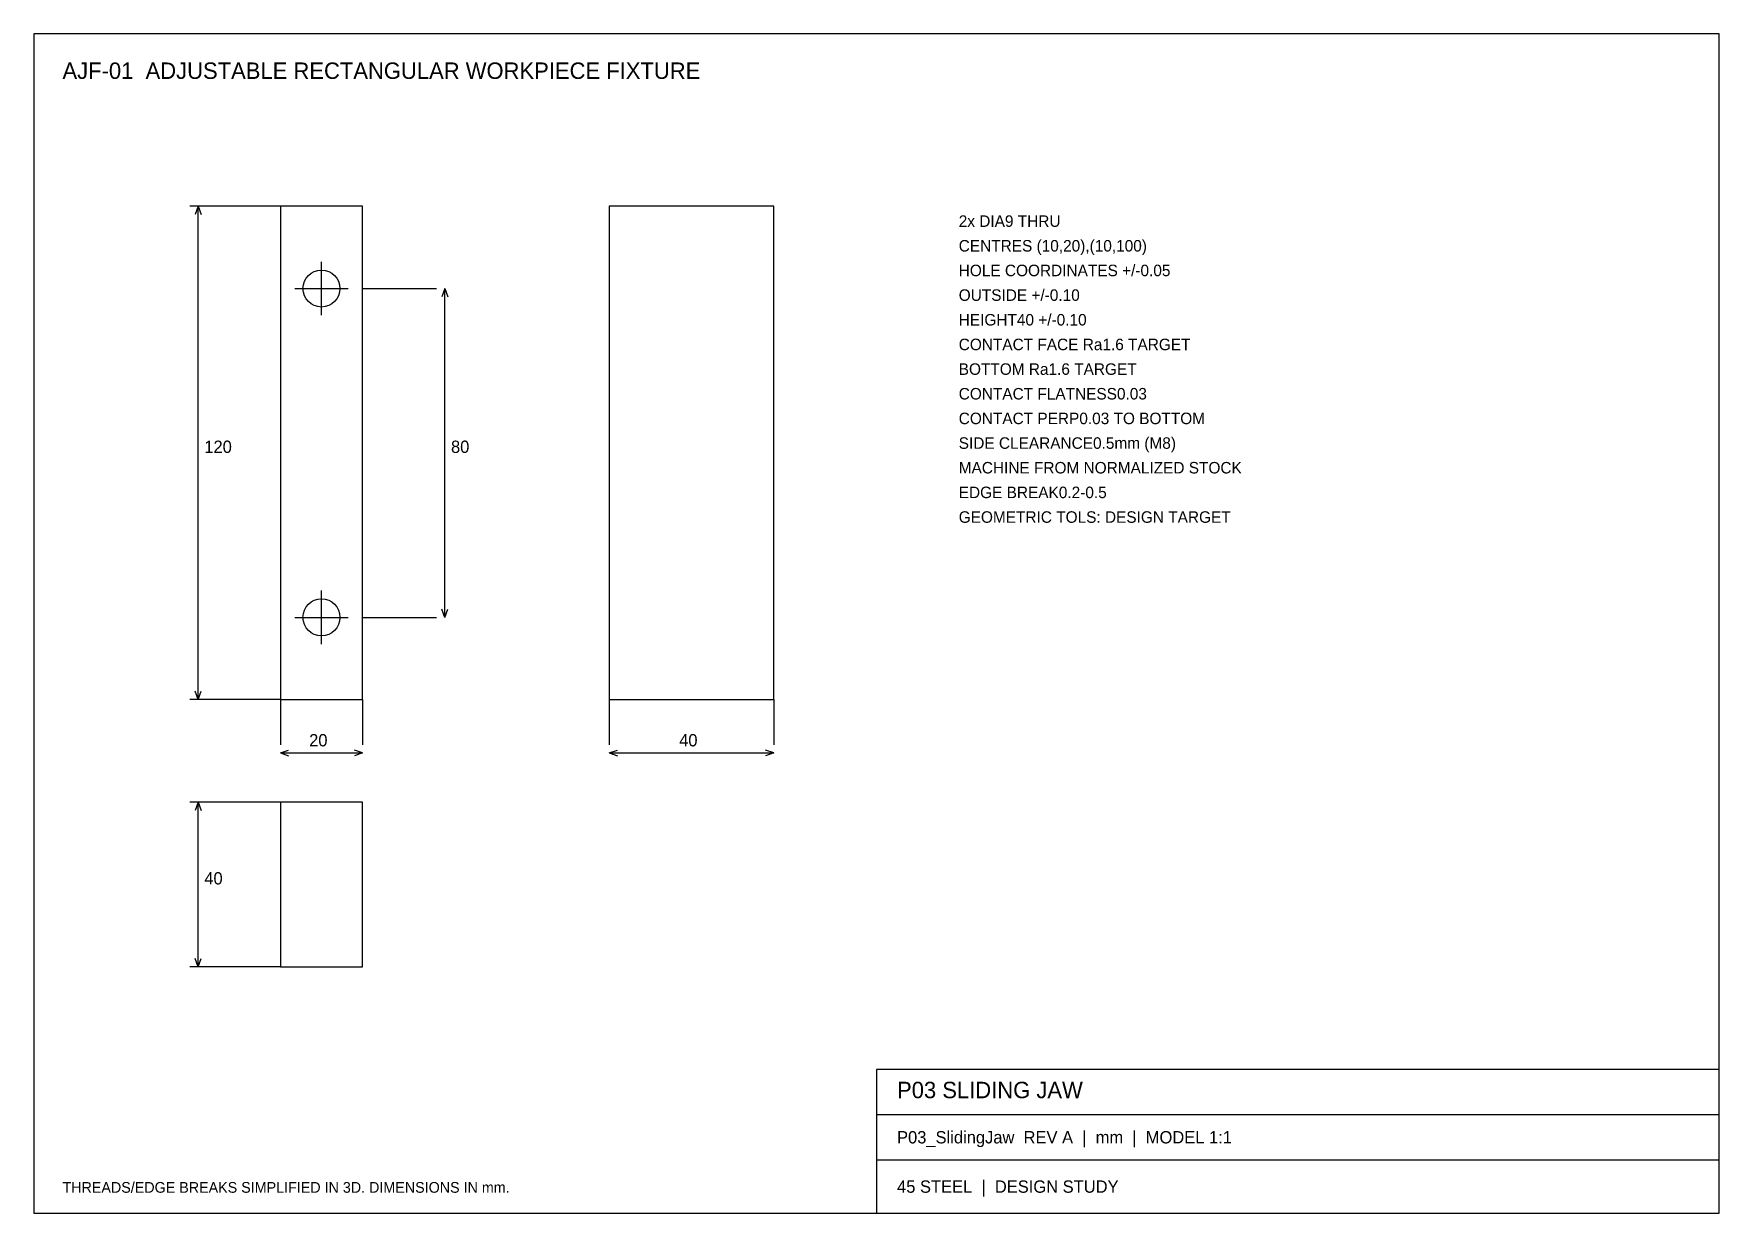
# Model space of a CAD drawing. Extents: x 5 to 415, y 5 to 292.
import ezdxf

# ---------------------------------------------------------------- set-up
doc = ezdxf.new("R2010")
doc.units = 0
for name, color, linetype in [('CENTER', 3, 'CONTINUOUS'), ('DIM', 2, 'CONTINUOUS'), ('FRAME', 7, 'CONTINUOUS'), ('OUTLINE', 7, 'CONTINUOUS'), ('TEXT', 7, 'CONTINUOUS')]:
    doc.layers.add(name, color=color, linetype=linetype)

msp = doc.modelspace()

# ---------------------------------------------------------------- linework, layer by layer
at = {"layer": 'CENTER'}
for p, q in [((75, 223.5), (75, 236.5)), ((68.5, 230), (81.5, 230)), ((75, 143.5), (75, 156.5)), ((68.5, 150), (81.5, 150))]:
    msp.add_line(p, q, dxfattribs=at)
at = {"layer": 'DIM'}
for p, q in [((65, 250), (43, 250)), ((45, 250), (44.3, 248)), ((45, 130), (45, 250)), ((45, 250), (45.7, 248)), ((85, 230), (103, 230)), ((105, 230), (104.3, 228)), ((105, 150), (105, 230)), ((105, 230), (105.7, 228)), ((105, 150), (104.3, 152)), ((105, 150), (105.7, 152)), ((85, 150), (103, 150)), ((45, 130), (44.3, 132)), ((45, 130), (45.7, 132)), ((65, 130), (43, 130)), ((65, 130), (65, 119)), ((85, 130), (85, 119)), ((145, 130), (145, 119)), ((185, 130), (185, 119)), ((65, 117), (67, 117.7)), ((65, 117), (85, 117)), ((65, 117), (67, 116.3)), ((85, 117), (83, 117.7)), ((85, 117), (83, 116.3)), ((145, 117), (147, 117.7)), ((145, 117), (185, 117)), ((145, 117), (147, 116.3)), ((185, 117), (183, 117.7)), ((185, 117), (183, 116.3)), ((65, 105), (43, 105)), ((45, 105), (44.3, 103)), ((45, 65), (45, 105)), ((45, 105), (45.7, 103)), ((45, 65), (44.3, 67)), ((45, 65), (45.7, 67)), ((65, 65), (43, 65))]:
    msp.add_line(p, q, dxfattribs=at)
at = {"layer": 'FRAME'}
for p, q in [((415, 292), (5, 292)), ((5, 292), (5, 5)), ((415, 5), (415, 292)), ((415, 40), (210, 40)), ((210, 40), (210, 5)), ((415, 5), (415, 40)), ((210, 29), (415, 29)), ((210, 18), (415, 18)), ((5, 5), (415, 5)), ((210, 5), (415, 5))]:
    msp.add_line(p, q, dxfattribs=at)
at = {"layer": 'OUTLINE'}
for p, q in [((85, 250), (65, 250)), ((65, 250), (65, 130)), ((85, 130), (85, 250)), ((185, 250), (145, 250)), ((145, 250), (145, 130)), ((185, 130), (185, 250)), ((65, 130), (85, 130)), ((145, 130), (185, 130)), ((85, 105), (65, 105)), ((65, 105), (65, 65)), ((85, 65), (85, 105)), ((65, 65), (85, 65))]:
    msp.add_line(p, q, dxfattribs=at)
for centre in [(75, 230), (75, 150)]:
    msp.add_circle(centre, 4.5, dxfattribs=at)

# ---------------------------------------------------------------- texts
at = {"layer": 'DIM'}
for s, p in [('120', (46.5, 190)), ('80', (106.5, 190)), ('20', (72, 118.6)), ('40', (162, 118.6)), ('40', (46.5, 85))]:
    msp.add_text(s, height=3, dxfattribs=at).set_placement(p)
at = {"layer": 'TEXT'}
for s, height, p in [('AJF-01  ADJUSTABLE RECTANGULAR WORKPIECE FIXTURE', 4, (12, 281)), ('2x DIA9 THRU', 2.8, (230, 245)), ('CENTRES (10,20),(10,100)', 2.8, (230, 239)), ('HOLE COORDINATES +/-0.05', 2.8, (230, 233)), ('OUTSIDE +/-0.10', 2.8, (230, 227)), ('HEIGHT40 +/-0.10', 2.8, (230, 221)), ('CONTACT FACE Ra1.6 TARGET', 2.8, (230, 215)), ('BOTTOM Ra1.6 TARGET', 2.8, (230, 209)), ('CONTACT FLATNESS0.03', 2.8, (230, 203)), ('CONTACT PERP0.03 TO BOTTOM', 2.8, (230, 197)), ('SIDE CLEARANCE0.5mm (M8)', 2.8, (230, 191)), ('MACHINE FROM NORMALIZED STOCK', 2.8, (230, 185)), ('EDGE BREAK0.2-0.5', 2.8, (230, 179)), ('GEOMETRIC TOLS: DESIGN TARGET', 2.8, (230, 173)), ('P03 SLIDING JAW', 4, (215, 33)), ('P03_SlidingJaw  REV A  |  mm  |  MODEL 1:1', 3, (215, 22)), ('THREADS/EDGE BREAKS SIMPLIFIED IN 3D. DIMENSIONS IN mm.', 2.6, (12, 10)), ('45 STEEL  |  DESIGN STUDY', 3, (215, 10))]:
    msp.add_text(s, height=height, dxfattribs=at).set_placement(p)

doc.saveas('drawing.dxf')
